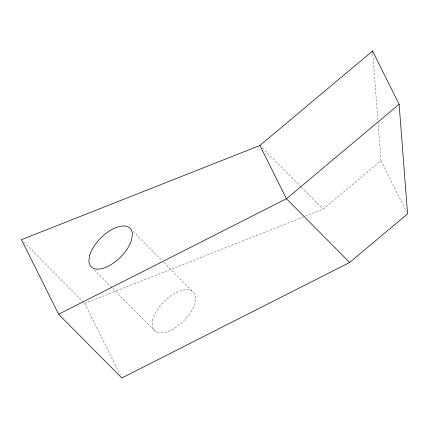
<?xml version="1.0" encoding="UTF-8"?>
<svg xmlns="http://www.w3.org/2000/svg" width="429" height="429" viewBox="0 0 429 429"><rect width="100%" height="100%" fill="white"/><g stroke="black" fill="none" stroke-linecap="round" stroke-linejoin="round"><path stroke-width="0.32" stroke-dasharray="2.15 1.61" d="M305.646 216.114L323.08 209.223L380.995 160.666L378.088 122.785M23.809 242.063L84.631 303.426L305.024 216.361M262.258 147.86L300.922 186.867M301.394 187.344L323.08 209.223M133.119 231.446L161.883 260.467M163.765 262.366L192.53 291.388M94.294 269.836L155.116 331.199M380.995 160.666L406.354 211.529M84.631 303.426L120.318 375.005M372.828 54.338L378.035 122.12M152.794 319.433L152.107 324.335A27.365 13.766 -44.7 0 0 171.192 330.067A27.365 13.766 -44.7 0 0 194.852 303.153L195.538 298.252A27.365 13.766 -44.7 0 0 176.453 292.514A27.365 13.766 -44.7 0 0 152.794 319.433"/><path stroke-width="0.64" d="M259.904 145.485L372.576 51.013L399.126 104.274L407.55 213.921L349.635 262.484L121.804 377.987L58.623 314.243L21.45 239.682L259.904 145.485L286.454 198.74L349.635 262.484M399.126 104.274L286.454 198.74L58.623 314.243M372.576 51.013L372.678 52.343M89.613 255.689L88.926 260.591A27.365 13.766 -44.7 0 0 108.011 266.329A27.365 13.766 -44.7 0 0 131.676 239.409L132.363 234.507A27.365 13.766 -44.7 0 0 113.277 228.77A27.365 13.766 -44.7 0 0 89.613 255.689"/></g></svg>
